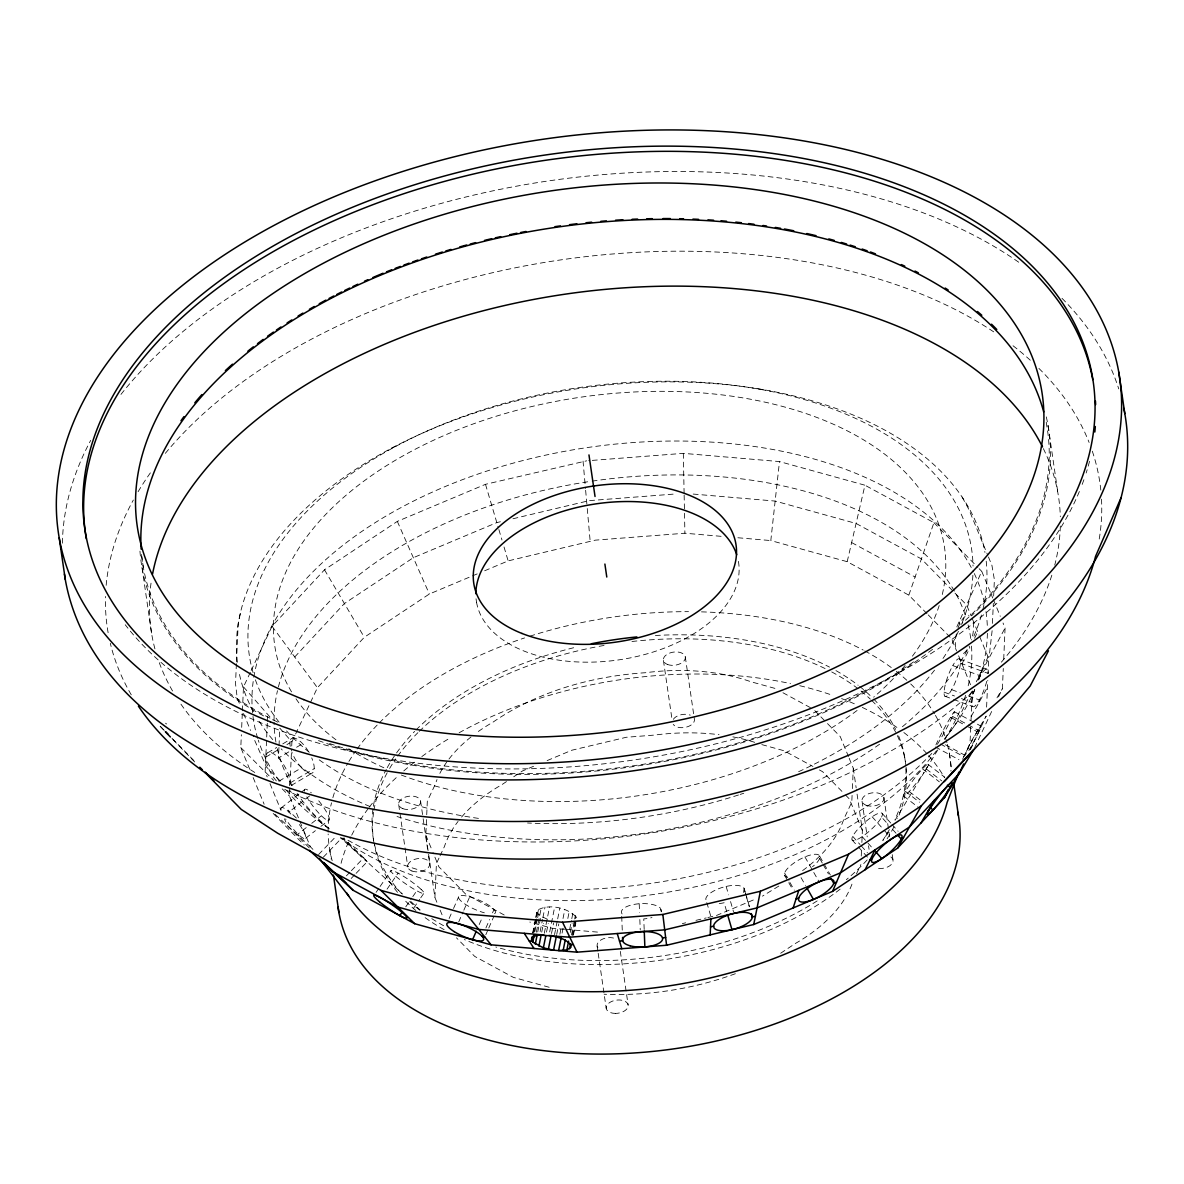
<?xml version="1.0" encoding="UTF-8"?>
<svg xmlns="http://www.w3.org/2000/svg" width="1184" height="1184" viewBox="0 0 1184 1184"><rect width="100%" height="100%" fill="white"/><g stroke="black" fill="none" stroke-linecap="round" stroke-linejoin="round"><path stroke-width="0.75" stroke-dasharray="5 3.75" d="M236.4 663.75L235.512 683.775L237.244 698.16L240.752 706.67M236.489 661.93L238.191 623.702L241.107 609.952M249.72 769.26L240.796 747.592L241.358 734.716M241.684 727.361L242.335 712.65M242.424 710.8L243.49 686.898L250.431 672.142M267.303 723.291L265.142 771.864L267.214 776.896M267.377 721.515L267.688 714.396M278.936 747.459L278.477 757.982L289.044 751.736M279.024 745.698L279.794 728.145L291.9 741.894L291.501 750.834M312.946 849.387L310.356 846.738L289.488 796.136L291.427 752.624M436.881 902.238L434.913 897.487L425.826 835.134L426.566 818.159M426.728 814.77L427.32 801.183L435.312 784.222A162.43 96.614 -8.3 0 1 437.014 779.575M434.913 897.487L436.422 863.536L439.323 857.364M661.308 911.813L660.139 907.876A20.054 7.711 -2.2 0 0 634.136 904.398A20.054 7.711 -2.2 0 0 622.843 914.788M852.08 795.396L851.784 802.19L843.792 819.15A162.43 96.614 -8.3 0 1 802.397 870.728M852.391 788.603L853.294 768.238L849.165 758.234M861.256 856.062L861.552 849.268M861.863 842.475L862.381 830.591L856.417 789.61M970.717 727.228L969.992 743.508L965.419 755.288M971.043 720.005L972.33 690.908M979.331 701.875L979.42 699.966L967.284 695.467M980.574 673.948L980.485 675.857L952.75 665.571L950.634 669.73A20.054 4.499 -69.6 0 0 945.246 696.414A20.054 4.499 -69.6 0 0 958.581 672.645A20.054 4.499 -69.6 0 0 954.837 662.226L952.75 665.571M986.598 707.114L987.782 680.386M978.369 680.016A20.054 4.499 -69.6 0 1 988.092 673.4L988.744 658.63L979.775 636.844M992.118 630.702L989.513 653.716L976.312 681.762M992.444 623.406L993.332 603.366M993.657 596.07L994.382 579.672L991.926 565.404L988.418 556.909M998.541 696.888L1002.389 688.688L1003.292 668.457M1003.706 659.251L1005.083 627.979L1003.026 622.991M536.056 917.393L537.196 910.318C548.651 903.362 567.772 907.521 576.638 917.482L576.549 919.302M822.273 863.032L819.609 858.37L819.757 856.343A20.054 6.645 -29.6 0 0 795.796 861.774A20.054 6.645 -29.6 0 0 787.715 877.152M926.954 613.608L908.838 595.152L847.196 561.69L770.814 540.57L779.472 461.568L683.316 453.354L588.522 460.68M532.652 933.066L535.449 919.065M535.79 917.319L537.196 910.318M532.918 933.125L535.716 919.139M533.925 932.415L538.616 908.809M534.872 931.63L537.329 919.391M537.669 917.644L538.38 914.137L537.107 912.139M536.382 932.193L541.28 907.714M537.758 931.926L540.896 916.179L538.38 914.137M540.111 931.586L542.568 919.332M542.908 917.585L545.01 907.092M541.71 932.134L543.471 923.387M544.3 933.229L549.554 907.003M546.52 932.104L548.266 923.357M549.687 931.926L554.586 907.432M551.522 933.48L553.609 922.987M554.526 934.62L557.324 920.619M557.679 918.873L559.78 908.38M556.702 934.428L558.804 923.934M559.869 934.25L561.275 927.25M563.022 918.503L564.768 909.756M562.089 933.11L563.14 927.871M567.832 918.473L569.223 911.488M569.696 929.174L571.443 920.427M571.798 918.68L572.834 913.426M570.362 932.4L572.109 923.653M571.517 934.724L574.314 920.723M574.669 918.976L575.365 915.484M572.124 935.686L575.972 916.446M573.13 934.975L576.638 917.482M573.396 935.034L575.853 922.795M847.196 561.69L864.956 485.218L779.472 461.568M908.838 595.152L933.939 522.662L864.956 485.218M881.606 817.093L882.406 814.844A20.054 4.78 -41.8 0 0 861.671 825.263A20.054 4.78 -41.8 0 0 856.535 839.767A20.054 4.78 -41.8 0 0 881.606 817.093L887.748 823.96M743.582 892.514L744.1 888.281A20.069 7.652 -16.2 0 0 723.602 887.068A20.069 7.652 -16.2 0 0 705.782 898.922L706.182 900.891M449.106 918.562L452.791 910.156M453.531 908.483L458.682 896.702M458.682 921.981L463.107 911.902M463.847 910.215L469.737 896.762M479.194 924.571L482.14 917.852M485.914 927.975L489.599 919.568M492.544 912.834L494.009 909.475L491.538 907.24A20.054 5.076 23.7 0 0 466.896 896.066A20.054 5.076 23.7 0 0 460.768 900.802A20.054 5.076 23.7 0 0 484.345 912.805M485.825 934.724L488.03 929.677M488.77 927.99L493.92 916.224M956.835 626.884L981.743 571.354L979.153 568.72M251.2 670.499L272.039 626.247L324.505 569.8L397.321 521.389L485.499 484.315L586.687 460.828M291.9 741.894L317.416 687.712L364.302 637.273L429.348 594.013L477.966 573.574M440.048 855.825L444.414 846.575A162.43 96.614 -8.3 0 1 458.09 821.385M856.52 873.792L860.886 864.542M971.65 691.663L955.503 724.297L944.788 739.201M978.102 729.803L977.2 731.712L966.218 725.777M970.421 749.59L986.198 716.098L969.992 743.508L963.806 756.65L940.274 743.922M974.61 747.696L992.355 710M961.97 663.958L969.829 647.885L969.104 646.109M974.55 638.25L977.703 631.812M937.832 749.842L924.63 771.568L927.62 766.418A20.054 2.176 -52.4 0 0 915.306 777.326A20.054 2.176 -52.4 0 0 904.428 795.9A20.054 2.176 -52.4 0 0 924.186 772.279L895.03 820.32M977.303 680.075L1005.083 627.979M971.206 716.379L987.471 687.356M937.373 744.307A20.054 0.992 -61.6 0 0 950.841 719.99A20.054 0.992 -61.6 0 0 952.336 714.366L948.34 721.041A20.054 0.992 -61.6 0 0 935.937 744.899M996.987 697.82L1002.389 688.688M970.11 749.102L972.671 744.81M889.391 829.629L882.805 840.477A268.798 159.884 -8.3 0 0 888.903 830.946M376.083 892.336L379.102 887.956M380.094 886.49L391.134 870.432M387.05 889.169L398.076 873.111M405.772 906.84L411.78 898.079M412.787 896.614L416.798 890.768M413.719 908.039L419.728 899.278M420.734 897.827L423.739 893.446M294.727 656.972L344.411 603.529L413.334 557.694L496.821 522.603L502.208 521.315M318.585 854.537L335.901 836.511M323.336 857.172L341.895 837.858L362.304 857.497M346.409 875.834L350.124 871.972M351.367 870.684L363.725 857.808L343.316 838.168M351.16 878.469L354.874 874.606M356.103 873.318L367.232 861.73L363.725 857.808M281.126 807.962L304.569 789.654M309.586 795.944L288.896 812.091L288.052 810.063L297.288 818.914M306.242 827.616L297.954 834.084L298.797 836.111M311.747 823.309L321.412 815.776M305.738 838.213L315.388 830.68M320.908 826.373L329.182 819.92M506.471 781.603L502.105 784.504A162.43 96.614 -8.3 0 0 459.155 820.024M513.738 776.778L522.455 770.976L535.612 765.441M778.835 886.061L762.452 896.14M780.656 953.238L795.204 943.574A162.43 96.614 -8.3 0 0 852.894 881.503M267.688 752.802L276.745 747.444M282.784 743.863L291.841 738.505M265.793 757.094L279.38 749.058M286.928 744.588L289.947 742.797M296.592 747.267L302.616 743.685M278.906 781.203L301.55 767.794L304.717 770.74A20.054 7.637 59.4 0 0 311.732 757.908M290.08 782.979L314.234 768.682M291.205 785.495L312.339 772.974M391.342 448.307L397.587 445.406M484.67 570.762L508.143 560.89L595.3 540.156L684.9 533.229L721.456 536.352M547.126 760.602L571.783 750.242L626.336 737.262L654.382 735.086A162.43 96.614 -8.3 0 1 719.014 734.687M716.424 915.498L755.88 898.908M735.382 973.707C693.735 988.995 648.462 996.025 604.121 994.249M512.983 518.755L589.173 500.64L676.804 493.861M682.324 923.609L685.728 922.795M695.97 920.353L706.197 917.926M707.899 917.526L714.722 915.898M693.202 494.068L775.135 501.069L856.076 523.461L921.389 558.907L953.712 591.837M737.913 537.758L770.814 540.57M564.561 929.277L552.01 928.212L529.81 922.07M566.352 929.44L600.406 932.341M758.189 388.959L764.583 389.891M774.913 688.378L751.011 681.777A162.43 96.614 -8.3 0 0 645.28 672.734C591.748 676.138 537.447 691.574 493.003 722.151A162.43 96.614 -8.3 0 0 475.332 733.651M761.815 744.603L784.015 750.745L812.949 766.448M549.154 987.264L513.294 977.348L474.71 956.406L456.476 937.832M959.528 659.029L987.264 669.315M960.357 663.114L988.092 673.4M951.684 689.68L960.357 692.892M944.092 692.137L954.482 695.985M961.423 698.56L971.827 702.423M944.906 696.207L951.847 698.782M953.579 699.433L972.641 706.508M547.482 919.287L540.896 916.179M851.636 542.568L915.114 577.022M954.319 711.688L980.988 726.118M952.572 716.438L966.692 724.075M968.26 724.919L979.242 730.854M950.53 717.282L964.649 724.919M945.454 744.766L964.294 754.948M935.39 746.971L958.922 759.684M782.95 692.744L813.497 709.32M819.387 769.94L822.599 771.687L844.236 793.724M504.192 914.995L465.608 894.053L438.879 866.806L433.004 852.554M367.232 861.73L364.805 859.762L402.604 894.068M165.538 723.202L166.589 723.986M927.901 764.242L944.788 777.237M926.258 768.964L941.724 780.878M922.484 768.845L939.356 781.84M909.194 791.519L921.862 801.257M905.42 791.386L919.48 802.219M903.777 796.122L917.837 806.955M329.137 828.933L322.018 823.442L289.162 790.098M361.49 856.757L340.533 837.739A351.263 208.932 -8.3 0 0 936.514 750.671M410.715 901.424L420.157 910.008M275.014 814.237L310.356 846.738M240.796 747.592L273.667 780.36M282.192 788.855L289.488 796.136M933.939 522.662L977.866 567.402M955.014 593.154L966.647 605.009L971.058 615.724M928.256 614.925L951.551 638.664L956.598 650.934M814.77 710.622L826.225 722.299M827.498 723.587L840.24 736.566L848.484 756.561M845.509 795.026L849.328 798.919L862.381 830.591M280.312 781.07L266.385 766.892L254.057 738.964M309.231 847.877L287.238 825.485L284.486 818.78M273.178 813.438L304.184 845.036M164.28 730.41L159.159 725.185L164.117 730.439M171.976 738.254L195.034 761.756M194.664 761.948L171.695 738.298M882.154 813.408L890.753 823.028M891.981 824.39L898.123 831.272M892.662 829.451L896.332 833.58M872.12 816.753L883.175 829.126M884.404 830.502L889.317 835.993M862.174 836.644L872.001 847.64M852.687 836.318L860.058 844.562M861.286 845.924L867.428 852.806M852.14 839.989L857.053 845.494M858.282 846.871L868.109 857.852M243.49 686.898L272.542 719.902M301.55 767.794L298.427 764.035A20.054 7.637 59.4 0 1 291.826 752.047M272.039 626.247L317.416 687.712M324.505 569.8L364.302 637.273M819.757 856.343L823.294 862.559M824.182 864.113L830.369 875.006M823.161 864.586L828.46 873.925M804.928 856.92L812.905 870.921M813.778 872.475L819.091 881.814M801.05 877.64L805.475 885.425M784.592 873.082L789.018 880.866M789.906 882.42L794.331 890.205M784.459 875.109L792.422 889.11M962.148 497.102L968.823 509.357L987.722 555.207M397.321 521.389L429.348 594.013M981.743 571.354L992.725 598.009M993.42 599.666L1000.288 616.316M972.33 618.788L979.079 635.172M959.099 621.837L959.824 623.613M958.626 655.818L971.013 685.891M425.826 835.134L432.352 850.97M440.137 910.156L442.757 916.49M243.549 713.464L250.549 730.469M269.982 783.601L281.022 810.404M253.154 777.577L264.136 804.232M485.499 484.315L498.36 527.827M498.878 529.559L501.972 540.008M504.029 546.964L508.143 560.89M744.1 888.281L745.076 891.656M745.565 893.343L749.487 906.811M744.44 889.998L745.905 895.045M746.408 896.732L749.339 906.84M726.147 886.431L728.589 894.852M730.558 901.586L733.488 911.695M726.576 911.162L724.134 902.741A20.069 7.652 -16.2 0 1 719.147 903.584M706.804 902.548L710.726 916.031M1048.077 425.589L1057.934 493.151M1046.242 422.155L1046.774 425.796A457.276 271.994 -8.3 0 1 970.451 615.517M949.316 753.202L951.655 769.245M904.517 756.147L905.094 760.128M883.915 797.602L889.628 836.792M892.233 854.611L893.002 859.954M862.041 801.228L867.236 836.866M868.538 845.776L869.056 849.342M853.294 768.238L856.15 787.834M685.284 656.824L694.386 719.176A11.085 6.601 -8.3 0 1 686.187 727.168A11.085 6.601 -8.3 0 1 673.237 724.416M663.425 660.45L671.994 719.236M620.312 951.418L628.112 1004.876M597.136 946.149L597.92 951.492M598.186 953.268L606.238 1008.502M476.027 598.778L476.545 602.345M420.572 800.976L422.91 817.004M423.162 818.795L427.587 849.076M428.623 856.21L429.659 863.328M398.697 804.602L407.799 866.969M329.788 850.171L331.091 859.066M141.444 554.467L143.294 567.195M141.991 567.402L151.848 634.95M661.086 909.312L661.338 911.369M583.046 461.109L585.473 488.474M585.636 490.294L587.101 506.722M587.264 508.543L590.18 541.384M644.185 929.425L643.77 918.917A20.054 7.711 -2.2 0 0 651.97 917.556M639.212 903.747L639.552 912.494M639.834 919.494L640.248 930.002M621.718 916.372L622.266 930.372M683.316 453.354L684.1 493.299M684.145 495.104L684.47 511.444M684.5 513.264L684.9 533.229M332.186 860.709A313.568 186.51 -8.3 0 1 328.16 834.01M328.116 832.189A313.568 186.51 -8.3 0 1 331.52 802.782M332.867 797.676A313.568 186.51 -8.3 0 1 347.948 763.029M348.91 761.416A313.568 186.51 -8.3 0 1 355.126 751.796M357.094 749.013A313.568 186.51 -8.3 0 1 377.977 724.238M379.294 722.906A313.568 186.51 -8.3 0 1 524.571 637.924M529.87 636.193A313.568 186.51 -8.3 0 1 688.496 611.654M701.476 611.862A313.568 186.51 -8.3 0 1 863.195 650.06M864.808 650.934A313.568 186.51 -8.3 0 1 891.656 667.835M896.318 671.372A313.568 186.51 -8.3 0 1 909.356 682.635M910.718 683.952A313.568 186.51 -8.3 0 1 934.472 713.73M935.419 715.358A313.568 186.51 -8.3 0 1 946.934 742.664M947.392 744.41A313.568 186.51 -8.3 0 1 950.989 771.184M986.198 561.186A377.814 224.738 -8.3 0 1 982.764 609.908M981.432 614.999A377.814 224.738 -8.3 0 1 972.982 638.265M967.313 649.853A377.814 224.738 -8.3 0 1 900.565 728.249M879.579 744.233A377.814 224.738 -8.3 0 1 393.547 815.347M369.985 806.511A377.814 224.738 -8.3 0 1 281.156 748.865M272.734 739.615A377.814 224.738 -8.3 0 1 258.201 719.828M253.494 711.776A377.814 224.738 -8.3 0 1 238.783 670.973M237.422 662.241A377.814 224.738 -8.3 0 1 578.636 388.544A377.814 224.738 -8.3 0 1 984.955 552.41M905.878 768.771A268.798 159.884 -8.3 0 1 894.912 819.594M867.147 859.939A268.798 159.884 -8.3 0 1 846.338 879.697M817.138 900.935A268.798 159.884 -8.3 0 1 495.8 946.978M443.571 925.681A268.798 159.884 -8.3 0 1 429.866 917.363M419.772 910.126A268.798 159.884 -8.3 0 1 409.59 901.542M401.716 893.728A268.798 159.884 -8.3 0 1 373.064 808.154M373.345 806.304A268.798 159.884 -8.3 0 1 386.324 769.304M387.212 767.691A268.798 159.884 -8.3 0 1 414.652 731.401M415.984 730.04A268.798 159.884 -8.3 0 1 576.83 646.967M655.388 635.497A268.798 159.884 -8.3 0 1 829.51 667.11M835.963 670.618A268.798 159.884 -8.3 0 1 858.163 685.284M859.688 686.468A268.798 159.884 -8.3 0 1 872.401 697.731M873.703 699.034A268.798 159.884 -8.3 0 1 895.652 729.388M898.626 735.945A268.798 159.884 -8.3 0 1 905.301 761.504M971.502 646.094A351.263 208.932 -8.3 0 1 967.491 688.614M965.596 695.304A351.263 208.932 -8.3 0 1 942.671 742.057M328.516 828.193A351.263 208.932 -8.3 0 1 297.14 793.517M292.182 785.673A351.263 208.932 -8.3 0 1 276.952 747.252M275.931 742.102A351.263 208.932 -8.3 0 1 274.066 722.166M274.052 720.316A351.263 208.932 -8.3 0 1 277.485 690.657M278.388 686.972A351.263 208.932 -8.3 0 1 590.313 481.4M592.118 481.133A351.263 208.932 -8.3 0 1 966.203 618.063M968.112 624.9A351.263 208.932 -8.3 0 1 970.762 638.842M987.382 633.307A370.222 220.224 -8.3 0 1 978.754 679.601M974.817 689.665A370.222 220.224 -8.3 0 1 945.039 738.268M931.808 753.409A370.222 220.224 -8.3 0 1 343.996 837.917M329.004 828.4A370.222 220.224 -8.3 0 1 286.691 790.631M279.202 781.011A370.222 220.224 -8.3 0 1 258.26 740.118M257.712 738.387A370.222 220.224 -8.3 0 1 253.524 679.142M253.805 677.307A370.222 220.224 -8.3 0 1 587.501 447.537A370.222 220.224 -8.3 0 1 973.485 571.857M974.284 573.544A370.222 220.224 -8.3 0 1 985.414 608.147M985.976 611.669A370.222 220.224 -8.3 0 1 987.308 626.025M906.086 767.291A268.798 159.884 -8.3 0 1 897.679 818.662M893.905 826.832A268.798 159.884 -8.3 0 1 886.535 839.722M840.137 889.154A268.798 159.884 -8.3 0 1 464.306 939.534M444.148 929.662A268.798 159.884 -8.3 0 1 423.443 916.431M415.865 910.511A268.798 159.884 -8.3 0 1 404.824 900.358M397.543 892.322A268.798 159.884 -8.3 0 1 374.322 844.947M374.011 843.245A268.798 159.884 -8.3 0 1 373.641 812.135M373.937 810.285A268.798 159.884 -8.3 0 1 388.692 770.059M389.625 768.446A268.798 159.884 -8.3 0 1 395.722 758.914M397.706 756.117A268.798 159.884 -8.3 0 1 417.893 732.689M419.254 731.357A268.798 159.884 -8.3 0 1 597.328 646.686M599.134 646.346A268.798 159.884 -8.3 0 1 604.58 645.369M631.945 641.491A268.798 159.884 -8.3 0 1 825.115 668.575M831.73 671.95A268.798 159.884 -8.3 0 1 870.314 699.122M871.661 700.41A268.798 159.884 -8.3 0 1 905.893 765.486M1101.505 499.189A501.557 298.338 -8.3 0 1 1098.782 541.606M131.261 694.816A501.557 298.338 -8.3 0 1 110.319 643.297M108.114 632.685A501.557 298.338 -8.3 0 1 105.509 596.44M106.16 585.34A501.557 298.338 -8.3 0 1 133.333 500.033M138.099 491.715A501.557 298.338 -8.3 0 1 152.544 469.826M165.331 453.339A501.557 298.338 -8.3 0 1 994.249 332.216M1013.045 345.758A501.557 298.338 -8.3 0 1 1032.122 361.89M1038.916 368.402A501.557 298.338 -8.3 0 1 1089.117 442.49M1092.299 451.178A501.557 298.338 -8.3 0 1 1100.809 490.117M972.878 575.335A365.027 217.131 -8.3 0 1 961.349 624.708M958.433 631.324A365.027 217.131 -8.3 0 1 941.606 660.509M934.531 670.159A365.027 217.131 -8.3 0 1 795.959 772.915M743.759 793.265A365.027 217.131 -8.3 0 1 740.178 794.434M738.49 794.982A365.027 217.131 -8.3 0 1 527.531 822.998M478.454 818.381A365.027 217.131 -8.3 0 1 318.363 759.24M309.305 752.314A365.027 217.131 -8.3 0 1 284.87 729.033M279.113 722.151A365.027 217.131 -8.3 0 1 255.285 679.527M253.095 672.675A365.027 217.131 -8.3 0 1 577.807 387.775A365.027 217.131 -8.3 0 1 973.026 566.041M939.193 605.557A338.461 201.324 -8.3 0 1 911.636 657.209M905.094 665.467A338.461 201.324 -8.3 0 1 873.674 697.184M857.098 710.474A338.461 201.324 -8.3 0 1 399.482 774.321M383.868 767.765A338.461 201.324 -8.3 0 1 348.718 748.688M335.96 739.778A338.461 201.324 -8.3 0 1 295.674 698.323M291.56 691.87A338.461 201.324 -8.3 0 1 580.708 397.202A338.461 201.324 -8.3 0 1 941.62 597.224M62.412 543.204A536.263 318.984 -8.3 0 1 90.68 440.404M120.975 394.405A536.263 318.984 -8.3 0 1 1019.187 262.552M1062.018 298.338A536.263 318.984 -8.3 0 1 1118.747 388.914M738.416 561.364A132.534 78.84 -8.3 0 1 618.314 659.947A132.534 78.84 -8.3 0 1 476.086 598.956M290.228 746.349A20.054 7.637 59.4 0 1 295.127 738.298A20.054 7.637 59.4 0 1 308.624 751.766M1060.331 526.036A458.593 272.779 -8.3 0 1 1054.737 565.108M1051.836 575.187A458.593 272.779 -8.3 0 1 999.237 664.609M973.13 691.249A458.593 272.779 -8.3 0 1 283.287 788.633M254.767 772.486A458.593 272.779 -8.3 0 1 179.524 702.082M172.553 690.968A458.593 272.779 -8.3 0 1 158.064 659.192M154.926 648.847A458.593 272.779 -8.3 0 1 151.552 579.686M1043.356 448.603A458.593 272.779 -8.3 0 1 1060.316 516.772M1046.301 416.901A458.593 272.779 -8.3 0 1 971.531 615.858M932.563 649.335A458.593 272.779 -8.3 0 1 316.261 739.778M263.588 715.906A458.593 272.779 -8.3 0 1 139.964 551.122M986.731 681.362A20.054 4.499 -69.6 0 1 974.58 706.3A20.054 4.499 -69.6 0 1 974.58 689.65M439.856 773.374A162.43 96.614 -8.3 0 1 447.952 760.394M448.988 759.033A162.43 96.614 -8.3 0 1 472.638 735.693M597.861 947.762A11.085 6.601 -8.3 0 1 601.472 939.637A11.085 6.601 -8.3 0 1 614.881 938.468M962.607 759.329A20.054 0.992 -61.6 0 1 974.743 735.915A20.054 0.992 -61.6 0 1 980.633 727.731A20.054 0.992 -61.6 0 1 968.838 750.656M819.609 858.37A20.054 6.645 -29.6 0 1 812.49 866.747M494.009 909.475A20.054 5.076 23.7 0 1 494.202 913.767M341.081 863.314A313.568 186.51 -8.3 0 1 350.878 836.866M351.692 835.208A313.568 186.51 -8.3 0 1 368.224 808.568M369.275 807.177A313.568 186.51 -8.3 0 1 398.002 776.038M403.788 770.917A313.568 186.51 -8.3 0 1 416.176 760.838M421.83 756.576A313.568 186.51 -8.3 0 1 450.941 737.44M459.126 732.763A313.568 186.51 -8.3 0 1 790.527 683.597M799.777 685.714A313.568 186.51 -8.3 0 1 833.314 695.556M841.587 698.575A313.568 186.51 -8.3 0 1 855.41 704.258M862.292 707.41A313.568 186.51 -8.3 0 1 898.005 728.204M903.866 732.541A313.568 186.51 -8.3 0 1 927.501 754.312M928.7 755.673A313.568 186.51 -8.3 0 1 944.521 777.71M732.866 736.862A162.43 96.614 -8.3 0 1 755.214 742.486M890.886 856.964A11.085 6.601 -8.3 0 1 889.776 865.8A11.085 6.601 -8.3 0 1 875.272 867.635M673.326 719.324A11.085 6.601 -8.3 0 1 690.257 715.136M1089.532 461.301A509.534 303.089 -8.3 0 1 1086.157 473.008M1083.908 479.727A509.534 303.089 -8.3 0 1 1082.043 484.774M1079.364 491.508A509.534 303.089 -8.3 0 1 628.275 760.779A509.534 303.089 -8.3 0 1 125.223 624.738M969.089 616.82A457.276 271.994 -8.3 0 1 960.816 624.619M913.589 661.886A457.276 271.994 -8.3 0 1 328.708 743.241M277.692 722.107A457.276 271.994 -8.3 0 1 141.592 554.6M318.748 800.828A19.595 3.937 52 0 1 327.524 820.275A19.595 3.937 52 0 1 306.848 796.891M304.495 791.193A19.595 3.937 52 0 1 311.348 792.866M276.346 780.922A20.054 7.637 59.4 0 1 266 755.496A20.054 7.637 59.4 0 1 280.919 760.853A20.054 7.637 59.4 0 1 289.532 785.658M299.404 824.538A19.595 3.937 52 0 1 303.8 838.464A19.595 3.937 52 0 1 285.655 818.943M281.052 809.501A19.595 3.937 52 0 1 292.048 815.347M973.263 622.251A20.054 8.125 -76.9 0 1 971.502 639.937M966.914 649.883A20.054 8.125 -76.9 0 1 959.972 654.412M955.68 647.47A20.054 8.125 -76.9 0 1 956.524 633.159M957.96 628.156A20.054 8.125 -76.9 0 1 968.956 615.325M615.606 1013.4L612.838 1013.193A11.085 6.601 -8.3 0 1 609.819 1002.434A11.085 6.601 -8.3 0 1 627.712 1003.78A11.085 6.601 -8.3 0 1 615.606 1013.4M421.134 889.376L418.248 886.831A20.054 2.56 34.5 0 0 391.46 870.388A20.054 2.56 34.5 0 0 410.138 886.801A20.054 2.56 34.5 0 0 421.134 889.376M866.17 805.283A11.085 6.601 -8.3 0 0 883.871 799.333A11.085 6.601 -8.3 0 0 868.878 793.635A11.085 6.601 -8.3 0 0 866.17 805.283M667.554 664.49A11.085 6.601 -8.3 0 0 685.255 658.556A11.085 6.601 -8.3 0 0 670.262 652.858A11.085 6.601 -8.3 0 0 667.554 664.49M402.826 808.642A11.085 6.601 -8.3 0 0 420.542 802.708A11.085 6.601 -8.3 0 0 405.535 797.01A11.085 6.601 -8.3 0 0 402.826 808.642M411.928 871.01A11.085 6.601 -8.3 0 0 429.629 865.06A11.085 6.601 -8.3 0 0 414.622 859.362A11.085 6.601 -8.3 0 0 411.928 871.01"/><path stroke-width="1.5" d="M710.178 934.886L710.888 918.873M205.024 772.501L241.27 809.427L277.678 833.225L380.922 890.368L466.407 914.004L562.563 922.232L662.833 914.477L760.38 891.271L848.558 854.197L921.374 805.786L973.84 749.339L944.477 797.69L897.605 848.129L832.544 891.389L753.749 924.512L666.592 945.246L577.008 952.173L553.564 950.175L543.382 947.851L532.785 942.124L531.601 938.305L535.686 935.7L539.416 935.079L569.785 937.195L664.712 929.854L757.064 907.891L840.551 872.8L909.49 826.965L959.158 773.522L963.672 763.946M531.512 940.126L532.208 936.633M533.214 935.922L532.164 941.162L529.159 940.91M532.785 942.124L534.176 935.138M535.301 944.166L537.048 935.419M538.912 946.12L541.014 935.626M543.382 947.851L545.824 935.597M548.37 949.228L551.167 935.242M556.362 936.174L553.564 950.175L491.094 944.832L414.711 923.712L353.069 890.25L309.35 850.29M561.394 936.618L558.596 950.604L566.87 949.894L570.954 947.289L571.043 945.468C566.337 938.364 556.732 937.032 548.991 935.419M563.14 950.515L565.227 940.022M566.87 949.894L568.616 941.147M569.534 948.798L570.584 943.544M753.749 924.512L760.38 891.271M793.147 907.95L798.815 890.338M958.892 772.116L947.126 802.412A313.568 186.51 -8.3 0 1 668.916 985.887A313.568 186.51 -8.3 0 1 346.631 892.884M832.544 891.389L848.558 854.197M1121.056 497.739L1095.57 556.317A501.557 298.338 -8.3 0 1 655.314 849.046A501.557 298.338 -8.3 0 1 138.38 706.123M472.564 939.711L476.249 931.305M944.477 797.69L948.236 789.728M865.075 869.766L875.02 849.875M1048.462 650.786L1030.213 685.965L1001.575 719.931L944.196 781.677M897.605 848.129L921.374 805.786M921.034 822.91L934.324 800.236M399.763 915.587L401.761 912.672M927.679 811.573L929.336 809.797M951.818 785.599L950.175 787.375L947.363 785.214M870.048 859.821L872.342 858.296M903.54 837.547L901.246 839.071L897.561 834.957M795.974 899.144L798.756 897.975M836.555 882.095L833.773 883.264L831.124 878.587M710.533 926.88L713.671 926.125M755.407 916.209L752.284 916.949L751.292 913.574M619.528 941.117L622.68 940.88L622.547 937.373M662.492 937.802L665.66 937.55M543.959 934.99L478.75 929.425L397.824 907.033L332.497 871.587L323.454 862.381M570.377 944.432L573.396 944.684M482.228 936.381L484.922 937.121M930.298 807.769L933.11 809.93A20.054 2.176 -52.4 0 0 952.099 783.216A20.054 2.176 -52.4 0 0 934.043 802.634A20.054 2.176 -52.4 0 0 933.11 809.93M380.922 890.368L414.711 923.712M323.691 862.588L345.98 883.205M339.882 876.856L353.069 890.25M165.568 731.712L168.128 734.332M205.291 772.205L214.26 781.336M199.844 767.217L202.434 769.866M165.375 731.756L170.422 736.996M875.686 851.755L881.814 858.622A20.054 4.78 -41.8 0 0 901.794 835.386A20.054 4.78 -41.8 0 0 876.767 852.036A20.054 4.78 -41.8 0 0 881.814 858.622M466.407 914.004L491.094 944.832M319.384 858.356L348.718 896.066M524.26 933.318L534.043 948.502M807.236 888.533L813.438 899.426M562.563 922.232L577.008 952.173M617.249 933.525L621.792 948.71M727.553 914.536L731.964 929.692M1118.732 372.013L1124.8 413.586M953.742 783.497L958.418 815.569M588.966 454.922L595.034 496.496M604.891 564.043L606.785 577.037M333.429 875.109L338.89 912.524M59.2 537.832L65.268 579.405M662.833 914.477L666.592 945.246M644.244 931.172L644.866 946.934M591.304 643.77A268.798 159.884 -8.3 0 1 636.903 636.933M475.835 593.776A132.534 78.84 -8.3 0 1 595.256 503.97A132.534 78.84 -8.3 0 1 736.729 554.689M152.544 574.092A458.593 272.779 -8.3 0 1 567.758 293.795A458.593 272.779 -8.3 0 1 1042.527 446.945M180.989 420.749A458.593 272.779 -8.3 0 1 183.994 416.59M194.827 402.782A458.593 272.779 -8.3 0 1 201.887 394.568M225.389 370.592A458.593 272.779 -8.3 0 1 232.478 364.169M247.87 351.174A458.593 272.779 -8.3 0 1 253.317 346.868M257.505 343.656A458.593 272.779 -8.3 0 1 263.188 339.408M267.525 336.256A458.593 272.779 -8.3 0 1 273.43 332.097M276.42 330.04A458.593 272.779 -8.3 0 1 280.963 326.962M287.105 322.921A458.593 272.779 -8.3 0 1 291.782 319.932M298.102 316.01A458.593 272.779 -8.3 0 1 302.912 313.109M309.379 309.29A458.593 272.779 -8.3 0 1 314.293 306.493M319.236 303.726A458.593 272.779 -8.3 0 1 325.881 300.114M329.093 298.398A458.593 272.779 -8.3 0 1 333.77 295.97M336.907 294.357A458.593 272.779 -8.3 0 1 341.658 291.974M344.855 290.391A458.593 272.779 -8.3 0 1 349.694 288.052M352.95 286.498A458.593 272.779 -8.3 0 1 357.864 284.204M364.494 281.2A458.593 272.779 -8.3 0 1 367.839 279.72M372.886 277.515A458.593 272.779 -8.3 0 1 383.083 273.223M386.517 271.832A458.593 272.779 -8.3 0 1 391.697 269.76M395.16 268.413A458.593 272.779 -8.3 0 1 400.37 266.415M403.862 265.098A458.593 272.779 -8.3 0 1 409.131 263.159M412.639 261.901A458.593 272.779 -8.3 0 1 417.922 260.036M421.46 258.822A458.593 272.779 -8.3 0 1 426.773 257.017M435.49 254.175A458.593 272.779 -8.3 0 1 442.328 252.029M445.776 250.978A458.593 272.779 -8.3 0 1 450.971 249.424M459.703 246.923A458.593 272.779 -8.3 0 1 466.748 244.97M470.285 244.022A458.593 272.779 -8.3 0 1 475.613 242.631M484.537 240.396A458.593 272.779 -8.3 0 1 491.7 238.68M495.297 237.851A458.593 272.779 -8.3 0 1 500.714 236.637M509.742 234.698A458.593 272.779 -8.3 0 1 516.979 233.218M520.605 232.508A458.593 272.779 -8.3 0 1 526.036 231.472M554.97 226.662A458.593 272.779 -8.3 0 1 560.432 225.892M569.548 224.664A458.593 272.779 -8.3 0 1 576.889 223.776M586.08 222.74A458.593 272.779 -8.3 0 1 591.6 222.178M600.821 221.334A458.593 272.779 -8.3 0 1 606.356 220.875M615.576 220.209A458.593 272.779 -8.3 0 1 622.947 219.765M632.123 219.292A458.593 272.779 -8.3 0 1 637.614 219.07M646.745 218.788A458.593 272.779 -8.3 0 1 652.192 218.67M663.025 218.566A458.593 272.779 -8.3 0 1 670.366 218.581M679.764 218.714A458.593 272.779 -8.3 0 1 683.523 218.803M692.936 219.114A458.593 272.779 -8.3 0 1 698.56 219.351M707.943 219.854A458.593 272.779 -8.3 0 1 713.552 220.224M720.997 220.786A458.593 272.779 -8.3 0 1 726.562 221.245M735.797 222.133A458.593 272.779 -8.3 0 1 741.288 222.71M748.584 223.569A458.593 272.779 -8.3 0 1 754.016 224.25M762.984 225.493A458.593 272.779 -8.3 0 1 766.551 226.026M775.357 227.417A458.593 272.779 -8.3 0 1 780.596 228.32M784.37 228.986A458.593 272.779 -8.3 0 1 793.768 230.776M806.822 233.529A458.593 272.779 -8.3 0 1 816.057 235.675M828.8 238.916A458.593 272.779 -8.3 0 1 834.202 240.382M841.321 242.424A458.593 272.779 -8.3 0 1 846.604 244.008M850.097 245.088A458.593 272.779 -8.3 0 1 855.292 246.746M862.115 249.04A458.593 272.779 -8.3 0 1 867.176 250.801M870.506 252A458.593 272.779 -8.3 0 1 875.45 253.835M901.35 264.565A458.593 272.779 -8.3 0 1 904.798 266.163M914.966 271.077A458.593 272.779 -8.3 0 1 918.296 272.764M945.158 288.052A458.593 272.779 -8.3 0 1 948.132 289.962M977.451 311.51A458.593 272.779 -8.3 0 1 981.802 315.24M991.526 324.209A458.593 272.779 -8.3 0 1 996.78 329.478M1123.794 408.288A536.263 318.984 -8.3 0 1 650.327 810.744A536.263 318.984 -8.3 0 1 64.41 574.077M957.738 812.046A313.568 186.51 -8.3 0 1 679.498 1048.018A313.568 186.51 -8.3 0 1 338.091 907.196M141.148 549.139A457.276 271.994 -8.3 0 1 551.211 228.024A457.276 271.994 -8.3 0 1 1043.696 411.943M1095.437 400.962A509.534 303.089 -8.3 0 1 1095.644 404.573M1095.318 426.492A509.534 303.089 -8.3 0 1 1094.83 432.012M86.358 538.898A509.534 303.089 -8.3 0 1 535.701 161.779A509.534 303.089 -8.3 0 1 1092.773 379.59M752.328 917.2L751.929 915.232A20.069 7.652 -16.2 0 0 731.446 914.018A20.069 7.652 -16.2 0 0 713.612 925.873L714.011 927.842A20.069 7.652 -16.2 0 0 734.494 929.055A20.069 7.652 -16.2 0 0 752.328 917.2M521.966 633.455A132.534 78.84 -8.3 0 0 734.894 564.354A132.534 78.84 -8.3 0 0 557.797 494.335A132.534 78.84 -8.3 0 0 521.966 633.455M808.998 901.024A20.054 6.645 -29.6 0 0 833.906 881.236A20.054 6.645 -29.6 0 0 805.89 889.598A20.054 6.645 -29.6 0 0 808.998 901.024M630.125 945.794A20.054 7.711 -2.2 0 0 662.404 939.815A20.054 7.711 -2.2 0 0 635.231 932.4A20.054 7.711 -2.2 0 0 630.125 945.794M454.212 931.63A20.054 5.076 23.7 0 0 483.605 939.756A20.054 5.076 23.7 0 0 457.942 923.668A20.054 5.076 23.7 0 0 454.212 931.63M379.576 901.868A20.054 2.56 34.5 0 0 406.704 918.266A20.054 2.56 34.5 0 0 384.889 900.151A20.054 2.56 34.5 0 0 379.576 901.868M303.637 699.581A457.276 271.994 -8.3 0 0 1038.279 461.183A457.276 271.994 -8.3 0 0 427.261 219.588A457.276 271.994 -8.3 0 0 303.637 699.581M270.189 721.766A509.534 303.089 -8.3 0 0 1088.777 456.106A509.534 303.089 -8.3 0 0 407.932 186.909A509.534 303.089 -8.3 0 0 270.189 721.766M253.465 735.752A536.263 318.984 -8.3 0 0 1115.002 456.166A536.263 318.984 -8.3 0 0 398.431 172.849A536.263 318.984 -8.3 0 0 253.465 735.752"/></g></svg>
